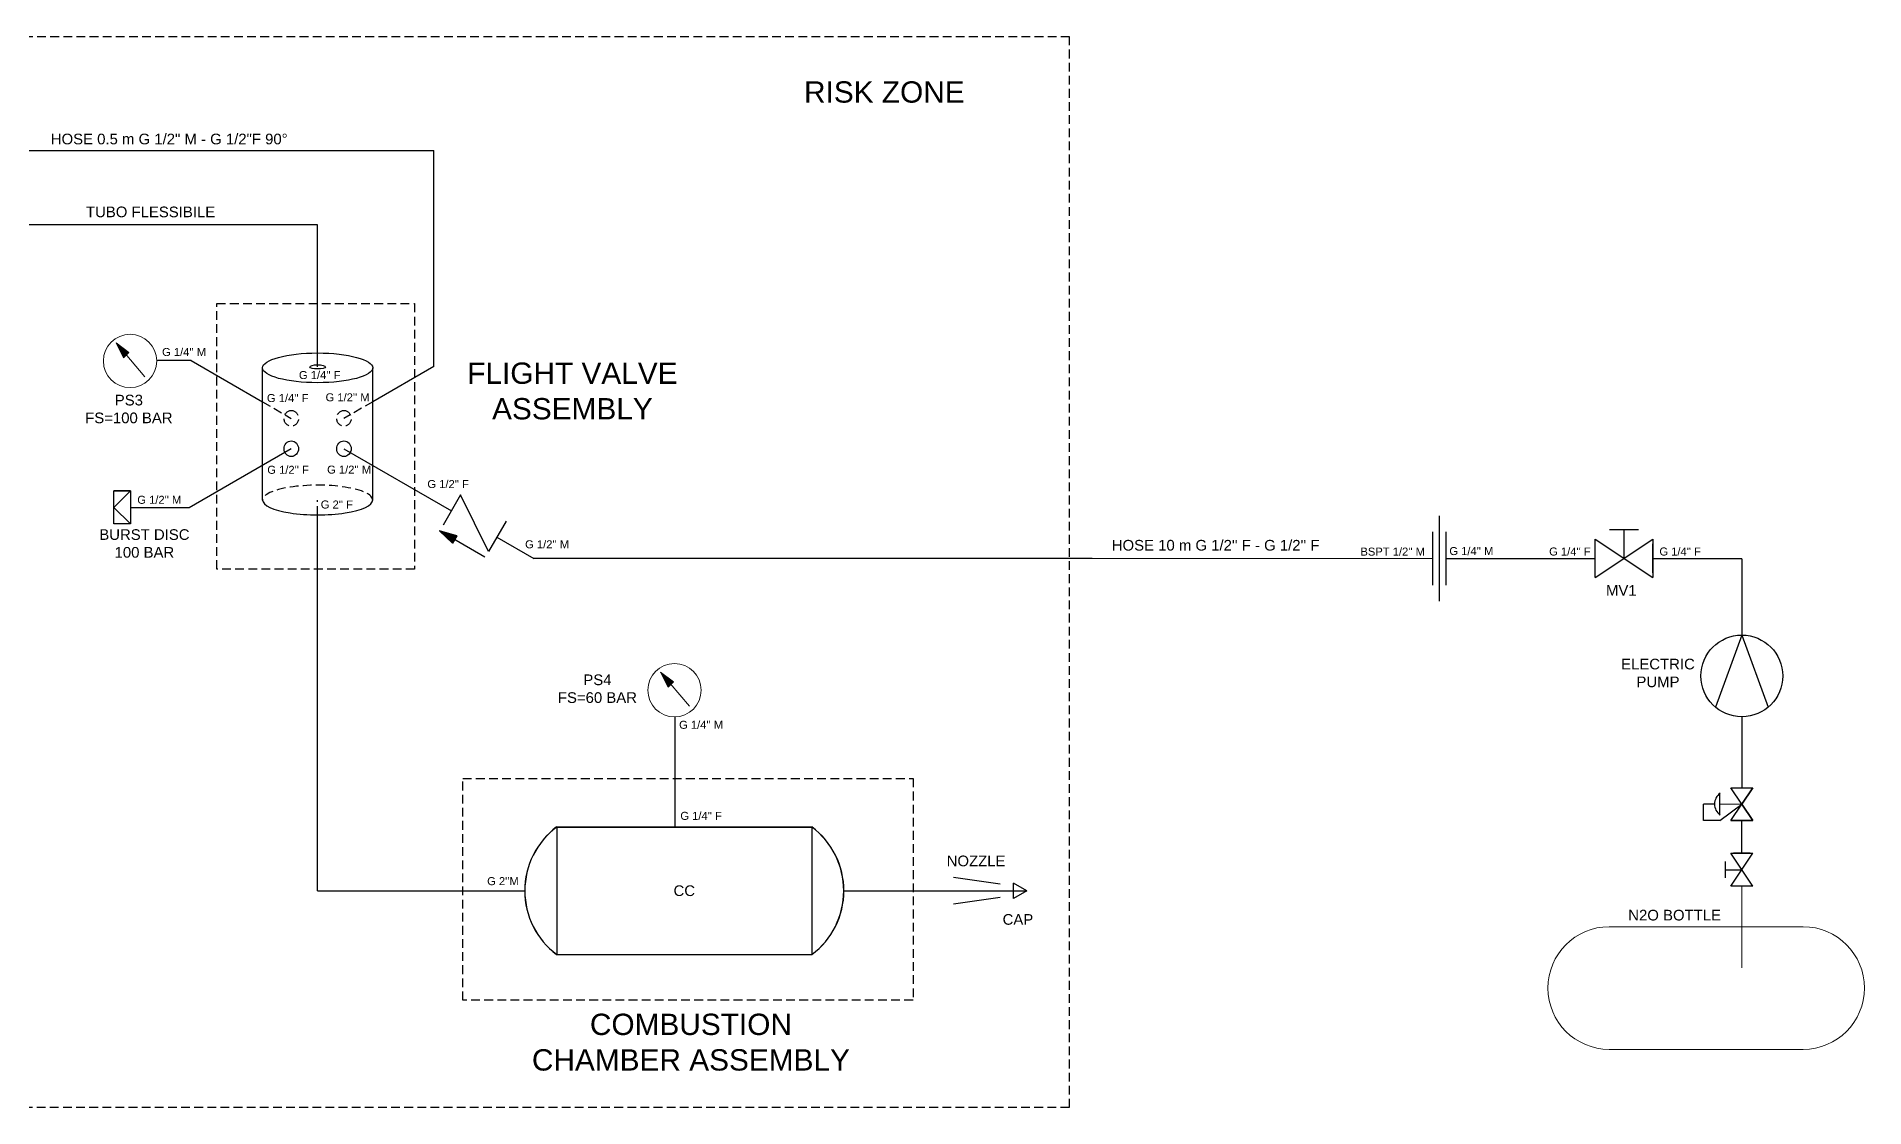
# Model space of a CAD drawing. Header units: inches. Extents: x 39.6 to 108.1, y -0.6 to 23.9.
# Drawn here: x 66.28 to 108.06, y -0.59 to 23.91 of the extents above; entities that cross this region are included whole.
import ezdxf
from ezdxf.enums import TextEntityAlignment as Align

# ---------------------------------------------------------------- set-up
doc = ezdxf.new("R2010")
doc.units = ezdxf.units.IN
doc.header["$MEASUREMENT"] = 0
doc.linetypes.add('TransientTextAxis', pattern=[0.3, 0.2, -0.1, 0, 0])
doc.layers.add('SYMS', color=7, linetype='Continuous')
doc.layers.add('WIRES', color=7, linetype='Continuous')
doc.styles.add('SIMPLEX', font='SIMPLEX')
doc.styles.add('WD', font='romans.shx')

# ---------------------------------------------------------------- blocks, each defined once
blk = doc.blocks.new('VGVA1_CHECK_VALVE1')
blk.add_hatch(color=256).paths.add_polyline_path([(-0.344, 0.379), (-0.406, 0.129), (-0.281, 0.129)])
at = {"ltscale": 3.2258}
for p, q in [((-0.344, 0.379), (-0.406, 0.129)), ((-0.344, -0.371), (-0.344, 0.379)), ((-0.344, 0.379), (-0.281, 0.129)), ((-0.25, -0.375), (0.25, 0.375)), ((0.25, 0.375), (-0.25, 0.375)), ((-0.281, 0.129), (-0.406, 0.129)), ((0.25, -0.375), (-0.25, -0.375))]:
    blk.add_line(p, q, dxfattribs=at)
at = {"ltscale": 25.4, "flags": 128}
blk.add_lwpolyline([(-0.344, 0.379), (-0.406, 0.129), (-0.281, 0.129)], close=True, dxfattribs=at)
at = {"style": 'WD'}
for tag, p, height in [('X2TERM02', (0, 0.375), 0.005), ('TERM02', (0.013, 0.395), 0.0625), ('RATING1', (0.285, -0.046), 0.125), ('DESC1', (0.285, -0.262), 0.125), ('X8TERM01', (0, -0.375), 0.005), ('TERM01', (0.024, -0.447), 0.0625), ('DESC2', (0.285, -0.446), 0.125), ('DESC3', (0.285, -0.636), 0.125), ('WDTAGALT', (0.285, -0.809), 0.125)]:
    blk.add_attdef(tag, p, '', height=height, dxfattribs=at)
blk.add_attdef('XREF', text='', height=0.0625, rotation=0.0625, dxfattribs=at).set_placement((0.379, 0.352), align=Align.TOP_CENTER)
at = {"style": 'WD', "flags": 1}
for tag, p in [('INST', (-0.432, 0.099)), ('LOC', (-0.432, -0.077)), ('TAG1', (-0.432, -0.266))]:
    blk.add_attdef(tag, text='', height=0.125, dxfattribs=at).set_placement(p, align=Align.RIGHT)
for tag, p in [('WDTYPE', (-0.414, -0.343)), ('FAMILY', (-0.407, -0.379)), ('CAT', (-0.407, -0.423)), ('MFG', (-0.405, -0.454)), ('ASSYCODE', (-0.377, -0.483))]:
    blk.add_attdef(tag, text='', height=0.01, dxfattribs=at).set_placement(p, align=Align.CENTER)
blk = doc.blocks.new('HMT1_PRESSURE_GAUGE')
blk.add_hatch(color=7).paths.add_polyline_path([(-0.13, 0.17), (-0.06, 0.03), (-0.01, 0.08)])
at = {"color": 7, "linetype": 'Continuous', "lineweight": 0, "ltscale": 645.15999}
for p, q in [((-0.13, 0.17), (0.14, -0.15)), ((-0.13, 0.17), (-0.06, 0.03)), ((-0.13, 0.17), (-0.01, 0.08)), ((-0.06, 0.03), (-0.01, 0.08))]:
    blk.add_line(p, q, dxfattribs=at)
at = {"color": 255, "linetype": 'Continuous', "lineweight": 0, "ltscale": 25.4, "flags": 128}
blk.add_lwpolyline([(-0.13, 0.17), (-0.06, 0.03), (-0.01, 0.08)], close=True, dxfattribs=at)
at = {"color": 7, "linetype": 'Continuous', "lineweight": 0, "ltscale": 645.15999}
blk.add_circle((0, 0), 0.25, dxfattribs=at)
at = {"style": 'WD', "width": 0.7}
for tag, p in [('INST', (-0.01, 0.531)), ('TAG1', (-0.01, 0.281)), ('LOC', (-0.01, 0.406)), ('DESC1', (0.021, -0.375)), ('DESC2', (0.021, -0.5)), ('WDTAGALT', (0.021, -0.75)), ('DESC3', (0.021, -0.625))]:
    blk.add_attdef(tag, text='', height=0.0938, dxfattribs=at).set_placement(p, align=Align.CENTER)
blk.add_attdef('TERM01', text='', height=0.0625, dxfattribs=at).set_placement((-0.281, 0.031), align=Align.RIGHT)
at = {"style": 'WD'}
for tag, p, height, flags in [('X4TERM01', (-0.25, 0), 0.005, 1), ('X1TERM02', (0.25, 0), 0.005, 1), ('FAMILY', (-0.052, -0.062), 0.01, 9), ('WDBLKNAM', (-0.052, -0.187), 0.01, 9)]:
    blk.add_attdef(tag, p, '', height=height, dxfattribs=dict(at, flags=flags))
at = {"flags": 1}
blk.add_attdef('WDTYPE', (0.094, 0.094), '', height=0.01, dxfattribs=at)
at = {"style": 'WD', "width": 0.7}
for tag, p, height in [('TERM02', (0.281, 0.031), 0.0625), ('RATING1', (0.281, -0.187), 0.0938)]:
    blk.add_attdef(tag, p, '', height=height, dxfattribs=at)
at = {"style": 'WD'}
blk.add_attdef('XREF', text='', height=0.0625, dxfattribs=at).set_placement((-0.281, -0.156), align=Align.RIGHT)
at = {"linetype": 'Continuous', "style": 'WD', "flags": 9}
for tag, p in [('ASSYCODE', (-0.052, -0.156)), ('CAT', (-0.052, -0.094)), ('MFG', (-0.052, -0.125))]:
    blk.add_attdef(tag, p, '', height=0.01, dxfattribs=at)
blk = doc.blocks.new('HGVA1_RUPTURE_DISK_PRES')
at = {"ltscale": 3.2258}
for p, q in [((-0.375, 0), (0.375, 0)), ((-0.375, -0.375), (-0.375, 0)), ((0, 0), (-0.375, -0.375)), ((0, 0), (0.375, -0.375)), ((0.375, -0.375), (0.375, 0))]:
    blk.add_line(p, q, dxfattribs=at)
at = {"ltscale": 25.4, "flags": 128}
blk.add_lwpolyline([(-0.375, 0), (0.375, 0), (0.375, -0.375), (-0.375, -0.375)], close=True, dxfattribs=at)
at = {"style": 'WD', "flags": 1}
for tag, p in [('TAG1', (-0.449, -0.076)), ('INST', (-0.45, 0.29)), ('LOC', (-0.45, 0.108))]:
    blk.add_attdef(tag, text='', height=0.125, dxfattribs=at).set_placement(p, align=Align.RIGHT)
at = {"style": 'WD'}
for tag, p, height in [('X2TERM02', (0, 0), 0.005), ('TERM02', (0.017, 0.012), 0.0625), ('X8TERM01', (0, -0.375), 0.005), ('TERM01', (0.028, -0.463), 0.0625), ('RATING1', (0.388, -0.187), 0.125), ('DESC1', (0.388, -0.375), 0.125), ('WDTAGALT', (0.388, -0.918), 0.125), ('DESC2', (0.388, -0.559), 0.125), ('DESC3', (0.388, -0.749), 0.125)]:
    blk.add_attdef(tag, p, '', height=height, dxfattribs=at)
blk.add_attdef('XREF', text='', height=0.0625, rotation=0.0625, dxfattribs=at).set_placement((0.526, 0.043), align=Align.TOP_CENTER)
at = {"style": 'WD', "flags": 1}
for tag, p in [('FAMILY', (-0.626, -0.321)), ('CAT', (-0.626, -0.365)), ('WDTYPE', (-0.612, -0.274)), ('MFG', (-0.625, -0.397)), ('ASSYCODE', (-0.597, -0.426))]:
    blk.add_attdef(tag, text='', height=0.01, dxfattribs=at).set_placement(p, align=Align.CENTER)
blk = doc.blocks.new('HV1_HOR_VESSEL')
at = {"ltscale": 3.2258}
for p, q in [((-0.75, 0.375), (0.75, 0.375)), ((-0.75, 0.375), (-0.75, -0.375)), ((0.75, 0.375), (0.75, -0.375)), ((-0.75, -0.375), (0.75, -0.375))]:
    blk.add_line(p, q, dxfattribs=at)
at = {"ltscale": 25.4, "flags": 128}
blk.add_lwpolyline([(0.75, 0.375), (-0.75, 0.375, 0.5), (-0.75, -0.375), (0.75, -0.375, 0.5)], format="xyb", close=True, dxfattribs=at)
at = {"ltscale": 3.2258}
for centre, start, end in [((-0.469, 0), 126.8699, 233.1301), ((0.469, 0), 306.8699, 53.1301)]:
    blk.add_arc(centre, 0.469, start, end, dxfattribs=at)
at = {"style": 'WD'}
for tag, p, height in [('TERM04', (0.018, 0.384), 0.0625), ('X2TERM04', (0, 0.375), 0.005), ('X4TERM01', (-0.936, 0), 0.005), ('X1TERM03', (0.936, 0), 0.005), ('TERM03', (0.961, 0.027), 0.0625), ('RATING1', (0.964, -0.213), 0.125), ('DESC1', (0.964, -0.43), 0.125), ('X8TERM02', (0, -0.375), 0.005), ('TERM02', (-0.002, -0.479), 0.0625), ('DESC2', (0.964, -0.614), 0.125), ('DESC3', (0.964, -0.803), 0.125), ('WDTAGALT', (0.975, -0.991), 0.125)]:
    blk.add_attdef(tag, p, '', height=height, dxfattribs=at)
at = {"style": 'WD', "flags": 1}
for tag, p in [('WDTYPE', (-1.112, 0.355)), ('FAMILY', (-0.939, 0.416)), ('CAT', (-0.942, 0.384)), ('MFG', (-0.94, 0.349)), ('ASSYCODE', (-0.912, 0.314))]:
    blk.add_attdef(tag, text='', height=0.01, dxfattribs=at).set_placement(p, align=Align.CENTER)
at = {"style": 'WD'}
blk.add_attdef('XREF', (0.866, 0.358), '', height=0.0625, rotation=0.0625, dxfattribs=at)
for tag, p in [('INST', (0.038, 0.126)), ('LOC', (0.027, -0.057)), ('TAG1', (0.026, -0.242))]:
    blk.add_attdef(tag, text='', height=0.125, dxfattribs=at).set_placement(p, align=Align.CENTER)
blk.add_attdef('TERM01', text='', height=0.0625, dxfattribs=at).set_placement((-0.979, 0.021), align=Align.RIGHT)
blk = doc.blocks.new('VMT1_PRESSURE_GAUGE')
blk.add_hatch(color=7).paths.add_polyline_path([(-0.13, 0.17), (-0.06, 0.03), (-0.01, 0.08)])
at = {"color": 7, "linetype": 'Continuous', "lineweight": 0, "ltscale": 645.15999}
for p, q in [((-0.13, 0.17), (0.14, -0.15)), ((-0.13, 0.17), (-0.06, 0.03)), ((-0.13, 0.17), (-0.01, 0.08)), ((-0.06, 0.03), (-0.01, 0.08))]:
    blk.add_line(p, q, dxfattribs=at)
at = {"color": 255, "linetype": 'Continuous', "lineweight": 0, "ltscale": 25.4, "flags": 128}
blk.add_lwpolyline([(-0.13, 0.17), (-0.06, 0.03), (-0.01, 0.08)], close=True, dxfattribs=at)
at = {"color": 7, "linetype": 'Continuous', "lineweight": 0, "ltscale": 645.15999}
blk.add_circle((0, 0), 0.25, dxfattribs=at)
at = {"style": 'WD', "width": 0.7}
for tag, p, height in [('TERM01', (0.031, 0.281), 0.0625), ('INST', (0.275, 0.156), 0.0938), ('TAG1', (0.275, -0.094), 0.0938), ('LOC', (0.275, 0.031), 0.0938), ('RATING1', (0.219, -0.25), 0.0938), ('TERM02', (0.031, -0.344), 0.0625)]:
    blk.add_attdef(tag, p, '', height=height, dxfattribs=at)
for tag, p in [('DESC1', (-0.287, 0.187)), ('DESC2', (-0.287, 0.062)), ('DESC3', (-0.287, -0.063)), ('WDTAGALT', (-0.287, -0.188))]:
    blk.add_attdef(tag, text='', height=0.0938, dxfattribs=at).set_placement(p, align=Align.RIGHT)
at = {"style": 'WD'}
for tag, p, height, flags in [('X2TERM01', (0, 0.25), 0.005, 1), ('FAMILY', (-0.094, -0.094), 0.01, 9), ('WDBLKNAM', (-0.095, -0.219), 0.01, 9), ('X8TERM02', (0, -0.25), 0.005, 1)]:
    blk.add_attdef(tag, p, '', height=height, dxfattribs=dict(at, flags=flags))
at = {"flags": 1}
blk.add_attdef('WDTYPE', (0.094, 0.062), '', height=0.01, dxfattribs=at)
at = {"linetype": 'Continuous', "style": 'WD', "flags": 9}
for tag, p in [('CAT', (-0.094, -0.125)), ('MFG', (-0.094, -0.156)), ('ASSYCODE', (-0.094, -0.188))]:
    blk.add_attdef(tag, p, '', height=0.01, dxfattribs=at)
at = {"style": 'WD'}
blk.add_attdef('XREF', text='', height=0.0625, dxfattribs=at).set_placement((-0.25, -0.281), align=Align.RIGHT)
blk = doc.blocks.new('HNZ1_NOZEL')
for p, q in [((0, 0), (0.75, 0)), ((0.5, 0.062), (0.062, 0.125)), ((0.625, -0.072), (0.625, 0.072)), ((0.75, 0), (0.625, 0.072)), ((0.75, 0), (0.625, -0.072)), ((0.5, -0.062), (0.062, -0.125))]:
    blk.add_line(p, q)
at = {"style": 'WD', "width": 0.625}
for tag, p in [('INST', (0.344, 0.531)), ('TAG1', (0.344, 0.219)), ('LOC', (0.344, 0.375)), ('DESC1', (0.344, -0.312)), ('DESC2', (0.344, -0.469)), ('DESC3', (0.344, -0.625)), ('WDTAGALT', (0.344, -0.781))]:
    blk.add_attdef(tag, text='', height=0.125, dxfattribs=at).set_placement(p, align=Align.CENTER)
blk.add_attdef('TERM01', text='', height=0.0625, dxfattribs=at).set_placement((0, 0.031), align=Align.RIGHT)
at = {"style": 'WD'}
for tag, p, height, flags in [('X4TERM01', (0, 0), 0.005, 1), ('WDTYPE', (0.062, 0.062), 0.01, 1), ('WDBLKNAM', (0.779, -0.063), 0.01, 9), ('FAMILY', (0.781, -0.094), 0.01, 9)]:
    blk.add_attdef(tag, p, '', height=height, dxfattribs=dict(at, flags=flags))
at = {"style": 'WD', "width": 0.625}
blk.add_attdef('RATING1', (0.812, -0.031), '', height=0.125, dxfattribs=at)
at = {"style": 'WD'}
blk.add_attdef('XREF', text='', height=0.0625, dxfattribs=at).set_placement((-0.063, -0.156), align=Align.RIGHT)
at = {"linetype": 'Continuous', "style": 'WD', "flags": 9}
for tag, p in [('CAT', (0.781, -0.125)), ('MFG', (0.781, -0.156)), ('ASSYCODE', (0.781, -0.188))]:
    blk.add_attdef(tag, p, '', height=0.01, dxfattribs=at)
blk = doc.blocks.new('HTK1_PRESSURIZED_RESERVOIR')
at = {"color": 7, "linetype": 'Continuous', "lineweight": 0, "ltscale": 645.15999}
for p, q in [((0, -0.25), (0, 0)), ((-0.4062, -0.1246), (0.1875, -0.1246)), ((-0.4062, -0.5004), (0.1875, -0.5004))]:
    blk.add_line(p, q, dxfattribs=at)
for centre, start, end in [((-0.4062, -0.3125), 90, 270), ((0.1875, -0.3125), 270, 90)]:
    blk.add_arc(centre, 0.1879, start, end, dxfattribs=at)
at = {"style": 'WD', "width": 0.7}
for tag, p in [('INST', (-0.0708, 0.2187)), ('LOC', (-0.0708, 0.0625)), ('TAG1', (-0.0708, -0.0938))]:
    blk.add_attdef(tag, text='', height=0.125, dxfattribs=at).set_placement(p, align=Align.RIGHT)
at = {"style": 'WD'}
for tag, p, height, flags in [('X2TERM01', (0, 0), 0.005, 1), ('FAMILY', (-0.2583, -0.25), 0.01, 9), ('WDBLKNAM', (-0.2589, -0.375), 0.01, 9)]:
    blk.add_attdef(tag, p, '', height=height, dxfattribs=dict(at, flags=flags))
at = {"style": 'WD', "width": 0.7}
for tag, p, height in [('TERM01', (0.0312, -0.0938), 0.0625), ('RATING1', (0.4062, -0.375), 0.125)]:
    blk.add_attdef(tag, p, '', height=height, dxfattribs=at)
at = {"linetype": 'Continuous', "style": 'WD', "flags": 9}
for tag, p in [('CAT', (-0.2583, -0.2813)), ('ASSYCODE', (-0.2583, -0.3438)), ('MFG', (-0.2583, -0.3125))]:
    blk.add_attdef(tag, p, '', height=0.01, dxfattribs=at)
at = {"style": 'WD'}
blk.add_attdef('XREF', text='', height=0.0625, dxfattribs=at).set_placement((-0.625, -0.375), align=Align.RIGHT)
at = {"flags": 1}
blk.add_attdef('WDTYPE', (-0.2583, -0.4375), '', height=0.01, dxfattribs=at)
at = {"style": 'WD', "width": 0.7}
for tag, p in [('DESC1', (-0.1333, -0.6563)), ('DESC2', (-0.1333, -0.8125)), ('DESC3', (-0.1333, -1)), ('WDTAGALT', (-0.1333, -1.1563))]:
    blk.add_attdef(tag, text='', height=0.125, dxfattribs=at).set_placement(p, align=Align.CENTER)
blk = doc.blocks.new('VGVA1_BACK_PRESS_REG')
at = {"ltscale": 3.2258}
for p, q in [((-0.875, -0.375), (-0.875, 0)), ((-0.625, 0), (-0.875, 0)), ((-0.5, -0.375), (0, 0)), ((-0.254, -0.375), (0.254, 0.375)), ((0.254, -0.375), (-0.254, 0.375)), ((-0.254, 0.375), (0.254, 0.375)), ((-0.5, -0.375), (-0.875, -0.375)), ((-0.254, -0.375), (0.254, -0.375))]:
    blk.add_line(p, q, dxfattribs=at)
at = {"color": 7, "linetype": 'Continuous', "lineweight": 0, "ltscale": 3.2258}
for p, q in [((-0.5, -0.25), (-0.5, 0.25)), ((0, 0), (-0.5, 0))]:
    blk.add_line(p, q, dxfattribs=at)
at = {"ltscale": 25.4}
for p, q in [((-0.5, -0.25), (-0.5, 0.25)), ((-0.254, 0.375), (0.254, 0.375)), ((0, 0), (-0.254, 0.375)), ((-0.254, -0.375), (0, 0)), ((0.254, 0.375), (0, 0)), ((0, 0), (0.254, -0.375)), ((0.254, -0.375), (-0.254, -0.375))]:
    blk.add_line(p, q, dxfattribs=at)
at = {"color": 7, "linetype": 'Continuous', "lineweight": 0, "ltscale": 3.2258}
blk.add_arc((-0.312, 0), 0.312, 126.8699, 233.1301, dxfattribs=at)
at = {"ltscale": 25.4}
blk.add_arc((-0.312, 0), 0.312, 126.8699, 233.1301, dxfattribs=at)
at = {"style": 'WD', "flags": 1}
for tag, p in [('TAG1', (-0.725, 0.323)), ('INST', (-0.697, 0.693)), ('LOC', (-0.715, 0.532))]:
    blk.add_attdef(tag, text='', height=0.125, dxfattribs=at).set_placement(p, align=Align.RIGHT)
at = {"style": 'WD'}
for tag, p, height in [('TERM01', (0.028, 0.391), 0.0625), ('X4TERM03', (-0.875, 0), 0.005), ('TERM03', (-0.847, 0.016), 0.0625), ('X2TERM01', (0, 0.375), 0.005), ('RATING1', (0.3, 0.011), 0.125), ('X8TERM02', (0, -0.375), 0.005), ('TERM02', (0.038, -0.449), 0.0625), ('DESC1', (0.3, -0.205), 0.125), ('DESC2', (0.3, -0.389), 0.125), ('WDTAGALT', (0.3, -0.769), 0.125), ('DESC3', (0.3, -0.579), 0.125)]:
    blk.add_attdef(tag, p, '', height=height, dxfattribs=at)
blk.add_attdef('XREF', text='', height=0.0625, rotation=0.0625, dxfattribs=at).set_placement((0.389, 0.375), align=Align.TOP_CENTER)
at = {"style": 'WD', "flags": 1}
for tag, p in [('FAMILY', (-0.813, -0.438)), ('CAT', (-0.813, -0.482)), ('MFG', (-0.811, -0.514)), ('ASSYCODE', (-0.783, -0.543)), ('WDTYPE', (-0.687, -0.477))]:
    blk.add_attdef(tag, text='', height=0.01, dxfattribs=at).set_placement(p, align=Align.CENTER)
blk = doc.blocks.new('VGVA1_SCREW_DOWN_VALVE')
for p, q in [((0.25, -0.375), (-0.25, 0.375)), ((-0.25, -0.375), (0.25, 0.375)), ((-0.25, 0.375), (0.25, 0.375)), ((0.187, 0.375), (-0.188, 0.375)), ((-0.375, -0.188), (-0.375, 0.187)), ((-0.375, 0), (0, 0)), ((0.25, -0.375), (-0.25, -0.375)), ((0.187, -0.375), (-0.188, -0.375))]:
    blk.add_line(p, q)
at = {"style": 'WD'}
for tag, p, height in [('X2TERM02', (0, 0.375), 0.005), ('TERM02', (0.009, 0.388), 0.0625), ('RATING1', (0.272, -0.134), 0.125), ('DESC1', (0.272, -0.35), 0.125), ('X8TERM01', (0, -0.375), 0.005), ('TERM01', (0.026, -0.447), 0.0625), ('DESC2', (0.272, -0.534), 0.125), ('DESC3', (0.272, -0.724), 0.125), ('WDTAGALT', (0.272, -0.9), 0.125)]:
    blk.add_attdef(tag, p, '', height=height, dxfattribs=at)
blk.add_attdef('XREF', text='', height=0.0625, rotation=0.0625, dxfattribs=at).set_placement((0.4, 0.326), align=Align.TOP_CENTER)
at = {"style": 'WD', "width": 0.7, "flags": 1}
blk.add_attdef('TAG1', text='', height=0.125, dxfattribs=at).set_placement((-0.476, 0.108), align=Align.RIGHT)
at = {"style": 'WD', "width": 0.7}
for tag, p in [('INST', (-0.476, -0.068)), ('LOC', (-0.476, -0.235))]:
    blk.add_attdef(tag, text='', height=0.125, dxfattribs=at).set_placement(p, align=Align.RIGHT)
at = {"style": 'WD', "flags": 1}
for tag, p in [('WDTYPE', (-0.168, -0.021)), ('FAMILY', (-0.158, -0.04)), ('CAT', (-0.158, -0.085)), ('MFG', (-0.157, -0.116)), ('ASSYCODE', (-0.129, -0.145))]:
    blk.add_attdef(tag, text='', height=0.01, dxfattribs=at).set_placement(p, align=Align.CENTER)
blk = doc.blocks.new('VFI1_UNION')
at = {"ltscale": 3.2258}
for p, q in [((-0.4, -0.063), (0.4, -0.063)), ((-0.25, 0), (0.25, 0)), ((-0.25, -0.125), (0.25, -0.125))]:
    blk.add_line(p, q, dxfattribs=at)
at = {"style": 'WD'}
blk.add_attdef('WDTAGALT', text='', height=0.125, dxfattribs=at).set_placement((-0.035, 0.116), align=Align.RIGHT)
for tag, p, height in [('RATING1', (0.136, 0.123), 0.125), ('X2TERM02', (0, 0), 0.005), ('TERM02', (0.008, 0.013), 0.0625), ('X8TERM01', (0, -0.125), 0.005), ('TERM01', (0.017, -0.206), 0.0625), ('DESC1', (-0.937, -0.297), 0.125), ('DESC2', (-0.937, -0.481), 0.125), ('DESC3', (-0.937, -0.671), 0.125)]:
    blk.add_attdef(tag, p, '', height=height, dxfattribs=at)
at = {"style": 'WD', "flags": 1}
for tag, height, p in [('WDTYPE', 0.01, (0.506, -0.167)), ('FAMILY', 0.01, (0.614, -0.146)), ('INST', 0.125, (0.078, -0.384)), ('CAT', 0.01, (0.614, -0.19)), ('MFG', 0.01, (0.615, -0.222)), ('ASSYCODE', 0.01, (0.643, -0.251)), ('LOC', 0.125, (0.054, -0.545)), ('TAG1', 0.125, (0.072, -0.755))]:
    blk.add_attdef(tag, text='', height=height, dxfattribs=at).set_placement(p, align=Align.CENTER)
at = {"style": 'WD'}
blk.add_attdef('XREF', text='', height=0.0625, rotation=0.0625, dxfattribs=at).set_placement((0.597, -0.011), align=Align.TOP_CENTER)

msp = doc.modelspace()

# ---------------------------------------------------------------- linework, layer by layer
for p, q in [((60.145, 21.296), (75.366, 21.296)), ((75.366, 16.361), (75.366, 21.296)), ((72.706, 19.597), (64.748, 19.597)), ((72.706, 16.35), (72.706, 19.597)), ((69.814, 16.495), (69.036, 16.495)), ((69.814, 16.495), (71.447, 15.552)), ((71.447, 13.305), (71.447, 16.334)), ((75.366, 16.361), (73.966, 15.553)), ((73.966, 13.305), (73.966, 16.328)), ((72.104, 14.478), (69.77, 13.13)), ((73.308, 14.478), (75.765, 13.059)), ((69.77, 13.13), (68.426, 13.13)), ((72.706, 4.368), (72.706, 12.965)), ((76.804, 12.459), (77.65, 11.971)), ((90.413, 11.966), (77.65, 11.971)), ((98.195, 11.963), (90.413, 11.966)), ((101.905, 11.962), (98.5, 11.963)), ((102.58, 11.962), (102.553, 11.962)), ((105.261, 11.961), (103.228, 11.962)), ((105.261, 10.215), (104.661, 8.566)), ((105.261, 10.215), (105.859, 8.564)), ((80.878, 5.826), (80.878, 8.345)), ((72.706, 4.368), (77.443, 4.368)), ((84.734, 4.368), (88.61, 4.368))]:
    msp.add_line(p, q)
at = {"linetype": 'TransientTextAxis'}
for p, q in [((71.447, 15.552), (72.104, 15.173)), ((73.966, 15.553), (73.308, 15.173)), ((72.706, 12.965), (72.706, 13.305))]:
    msp.add_line(p, q, dxfattribs=at)
at = {"color": 240, "linetype": 'TransientTextAxis', "true_color": 0xed1f24}
msp.add_lwpolyline([(39.595, 23.906), (89.887, 23.906), (89.887, -0.588), (39.595, -0.588)], close=True, dxfattribs=at)
at = {"color": 30, "linetype": 'TransientTextAxis', "true_color": 0xf8991e}
for points in [[(70.402, 17.798), (74.923, 17.798), (74.923, 11.727), (70.402, 11.727)], [(76.026, 6.936), (86.316, 6.936), (86.316, 1.864), (76.026, 1.864)]]:
    msp.add_lwpolyline(points, close=True, dxfattribs=at)
msp.add_circle((105.261, 9.282), 0.934)
for centre, major_axis, ratio in [((72.706, 16.328), (-1.259, 0), 0.269859), ((72.706, 16.35), (-0.178, 0), 0.269917), ((72.104, 14.478), (0, 0.18), 0.915912), ((73.308, 14.478), (0, 0.18), 0.915912)]:
    msp.add_ellipse(centre, major_axis=major_axis, ratio=ratio)
at = {"linetype": 'TransientTextAxis'}
for centre in [(72.104, 15.173), (73.308, 15.173)]:
    msp.add_ellipse(centre, major_axis=(0, 0.18), ratio=0.915912, dxfattribs=at)
msp.add_ellipse((72.706, 13.305), major_axis=(1.259, 0), ratio=0.269859, start_param=6.282429, end_param=9.426756, dxfattribs=at)
msp.add_ellipse((72.706, 13.305), major_axis=(-1.259, 0), ratio=0.269859, start_param=6.282429, end_param=9.426756)
at = {"layer": 'WIRES'}
for p, q in [((105.261, 11.961), (105.261, 10.215)), ((105.261, 8.348), (105.261, 6.725)), ((105.261, 5.225), (105.261, 5.975))]:
    msp.add_line(p, q, dxfattribs=at)

# ---------------------------------------------------------------- block references
at = {"layer": 'SYMS'}
for name, p, xscale, yscale, zscale in [('HMT1_PRESSURE_GAUGE', (68.419, 16.485), 2.438902001164822, 2.438902001164822, 2.438902001164822), ('VMT1_PRESSURE_GAUGE', (80.864, 8.955), 2.438902001164822, 2.438902001164822, 2.438902001164822), ('HV1_HOR_VESSEL', (81.088, 4.368), 3.888556715438851, 3.888556715438851, 3.888556715438851), ('HNZ1_NOZEL', (87.088, 4.368), 2.434075251804286, 2.434075251804286, 2.434075251804286), ('HTK1_PRESSURIZED_RESERVOIR', (105.262, 4.475), 7.462734260569758, 7.462734260569758, 7.462734260569758)]:
    msp.add_blockref(name, p, dxfattribs=dict(at, xscale=xscale, yscale=yscale, zscale=zscale))
at = {"layer": 'SYMS', "rotation": 90}
msp.add_blockref('HGVA1_RUPTURE_DISK_PRES', (68.051, 13.137), dxfattribs=at)
at = {"layer": 'SYMS'}
for name, p, xscale, yscale, zscale, rotation in [('VGVA1_CHECK_VALVE1', (76.293, 12.774), 1.6, 1.6, 2, 59.99999999999999), ('VFI1_UNION', (98.195, 11.971), 2.438902001164822, 2.438902001164822, 2.438902001164822, 90), ('VGVA1_SCREW_DOWN_VALVE', (102.566, 11.971), 1.763562869648922, 1.763562869648922, 1.763562869648922, 270)]:
    msp.add_blockref(name, p, dxfattribs=dict(at, xscale=xscale, yscale=yscale, zscale=zscale, rotation=rotation))
for name, p in [('VGVA1_BACK_PRESS_REG', (105.261, 6.35)), ('VGVA1_SCREW_DOWN_VALVE', (105.261, 4.85))]:
    msp.add_blockref(name, p, dxfattribs=at)

# ---------------------------------------------------------------- texts
at = {"color": 1, "attachment_point": 5, "style": 'SIMPLEX'}
for s, width, heights, insert, char_height in [('{\\fArial|b0|i0|c0|p34;\\C240;\\c2367469;RISK ZONE}', 6.69679, [0], (85.66, 22.634), 0.48778), ('\\A1;{\\fArial|b0|i0|c0|p34;\\C152;\\c12285479;HOSE 0.5 m G 1/2" M - G 1/2"F 90°}', 7.70294, [0.417], (69.314, 21.56), 0.24389), ('\\A1;{\\fArial|b0|i0|c0|p34;\\C152;\\c12285479;TUBO FLESSIBILE}', 6.81359, [0.417], (68.888, 19.893), 0.24389), ("\\A1;{\\fArial|b0|i0|c0|p34;\\C85;\\c4766296;G 1/4'' M}", 1.24657, [0], (69.654, 16.689), 0.18292), ('{\\fArial|b0|i0|c0|p34;\\C30;\\c2005496;FLIGHT VALVE ASSEMBLY}', 6.69679, [0], (78.53, 15.796), 0.48778), ("\\A1;{\\fArial|b0|i0|c0|p34;\\C85;\\c4766296;G 1/4'' F}", 1.24657, [0], (72.754, 16.162), 0.18292), ('{\\fArial|b0|i0|c0|p34;\\C152;\\c12285479;PS3\\PFS=100 BAR}', 3.62001, [0], (68.392, 15.385), 0.24389), ("\\A1;{\\fArial|b0|i0|c0|p34;\\C85;\\c4766296;G 1/4'' F}", 1.24657, [0], (72.022, 15.636), 0.18292), ("\\A1;{\\fArial|b0|i0|c0|p34;\\C85;\\c4766296;G 1/2'' M}", 1.24657, [0], (73.391, 15.653), 0.18292), ("\\A1;{\\fArial|b0|i0|c0|p34;\\C85;\\c4766296;G 1/2'' F}", 1.18659, [0], (72.03, 13.995), 0.18292), ("\\A1;{\\fArial|b0|i0|c0|p34;\\C85;\\c4766296;G 1/2'' M}", 1.24657, [0], (73.426, 13.999), 0.18292), ("\\A1;{\\fArial|b0|i0|c0|p34;\\C85;\\c4766296;G 1/2'' M}", 1.24657, [0], (69.087, 13.309), 0.18292), ("\\A1;{\\fArial|b0|i0|c0|p34;\\C85;\\c4766296;G 1/2'' F}", 1.24657, [0], (75.69, 13.669), 0.18292), ("\\A1;{\\fArial|b0|i0|c0|p34;\\C85;\\c4766296;G 2'' F}", 1.24657, [0], (73.146, 13.201), 0.18292), ('{\\fArial|b0|i0|c0|p34;\\C152;\\c12285479;BURST DISC\\P100 BAR}', 3.62001, [0], (68.747, 12.31), 0.24389), ("\\A1;{\\fArial|b0|i0|c0|p34;\\C85;\\c4766296;G 1/2'' M}", 1.24657, [0], (77.952, 12.291), 0.18292), ("\\A1;{\\fArial|b0|i0|c0|p34;\\C152;\\c12285479;HOSE 10 m G 1/2'' F - G 1/2'' F}", 8.0331, [0.417], (93.233, 12.269), 0.24389), ("\\A1;{\\fArial|b0|i0|c0|p34;\\C85;\\c4766296;BSPT 1/2'' M}", 1.737, [0], (97.28, 12.124), 0.18292), ("\\A1;{\\fArial|b0|i0|c0|p34;\\C85;\\c4766296;G 1/4'' M}", 1.24657, [0], (99.078, 12.136), 0.18292), ("\\A1;{\\fArial|b0|i0|c0|p34;\\C85;\\c4766296;G 1/4\\H1x;'' F}", 1.24657, [0], (101.331, 12.126), 0.18292), ("\\A1;{\\fArial|b0|i0|c0|p34;\\C85;\\c4766296;G 1/4\\H1x;'' F}", 1.24657, [0], (103.851, 12.126), 0.18292), ('{\\fArial|b0|i0|c0|p34;\\C152;\\c12285479;MV1}', 3.62001, [0], (102.506, 11.238), 0.24389), ('{\\fArial|b0|i0|c0|p34;\\C152;\\c12285479;ELECTRIC\\PPUMP}', 3.62001, [0], (103.344, 9.348), 0.24389), ('{\\fArial|b0|i0|c0|p34;\\C152;\\c12285479;PS4\\PFS=60 BAR}', 3.62001, [0], (79.102, 8.988), 0.24389), ("\\A1;{\\fArial|b0|i0|c0|p34;\\C85;\\c4766296;G 1/4'' M}", 1.24657, [0], (81.472, 8.163), 0.18292), ("\\A1;{\\fArial|b0|i0|c0|p34;\\C85;\\c4766296;G 1/4'' F}", 1.24657, [0], (81.472, 6.08), 0.18292), ('{\\fArial|b0|i0|c0|p34;\\C152;\\c12285479;NOZZLE}', 3.62001, [0], (87.757, 5.049), 0.24389), ("\\A1;{\\fArial|b0|i0|c0|p34;\\C85;\\c4766296;G 2''M}", 1.24657, [0.189], (76.942, 4.587), 0.18292), ('{\\fArial|b0|i0|c0|p34;\\C152;\\c12285479;CC}', 3.62001, [0], (81.088, 4.368), 0.24389), ('{\\fArial|b0|i0|c0|p34;\\C152;\\c12285479;CAP}', 3.62001, [0], (88.714, 3.711), 0.24389), ('{\\fArial|b0|i0|c0|p34;\\C152;\\c12285479;N2O BOTTLE}', 3.62001, [0], (103.725, 3.809), 0.24389), ('{\\fArial|b0|i0|c0|p34;\\C30;\\c2005496;COMBUSTION CHAMBER ASSEMBLY}', 7.61597, [0], (81.239, 0.903), 0.48778)]:
    msp.add_mtext_dynamic_manual_height_columns(s, width=width, gutter_width=2.439, heights=heights, dxfattribs=dict(at, insert=insert, char_height=char_height))

doc.saveas('drawing.dxf')
